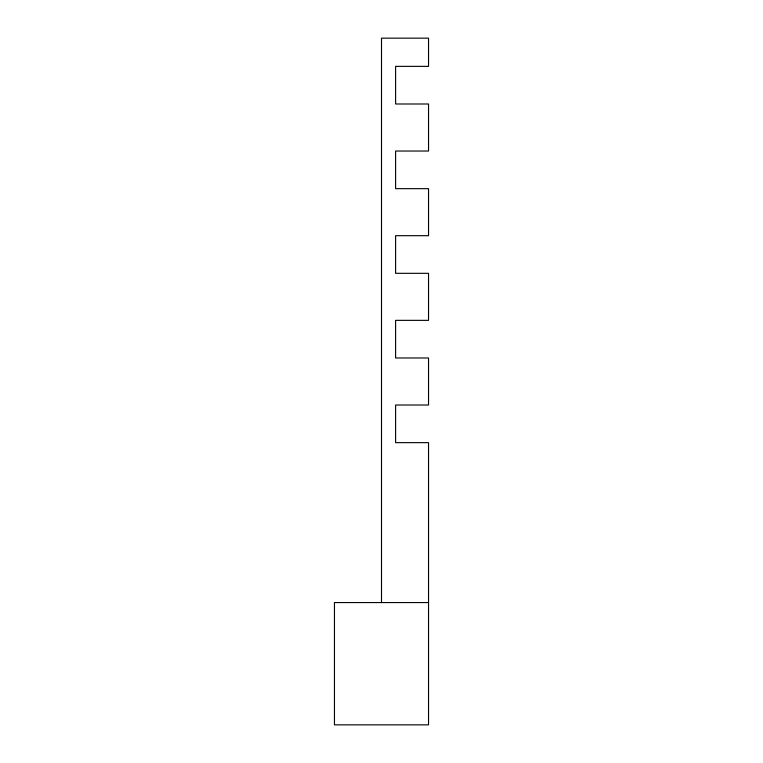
<?xml version="1.0" encoding="UTF-8"?>
<svg xmlns="http://www.w3.org/2000/svg" width="763" height="763" viewBox="0 0 763 763"><rect width="100%" height="100%" fill="white"/><g stroke="black" fill="none" stroke-linecap="round" stroke-linejoin="round"><path stroke-width="1.14" d="M428.539 602.56L334.461 602.56L334.461 724.85L428.539 724.85L428.539 442.645L395.606 442.645L395.606 405.019L428.539 405.019L428.539 357.981L395.606 357.981L395.606 320.355L428.539 320.355L428.539 273.326L395.606 273.326L395.606 235.691L428.539 235.691L428.539 188.661L395.606 188.661L395.606 151.036L428.539 151.036L428.539 103.997L395.606 103.997L395.606 66.371L428.539 66.371L428.539 38.15L381.5 38.15L381.5 602.56"/></g></svg>
